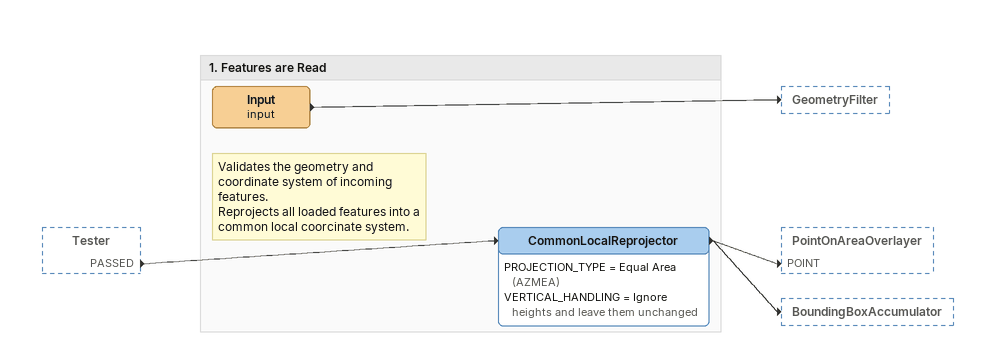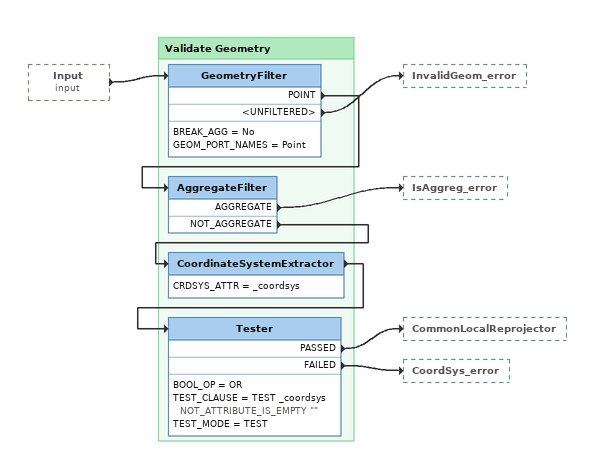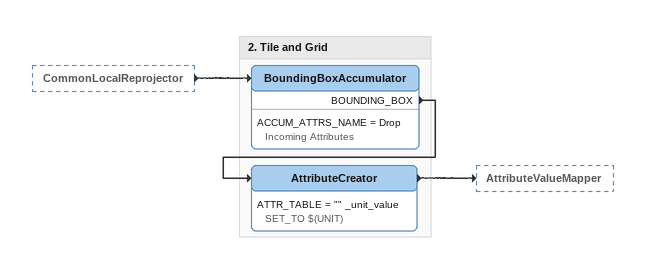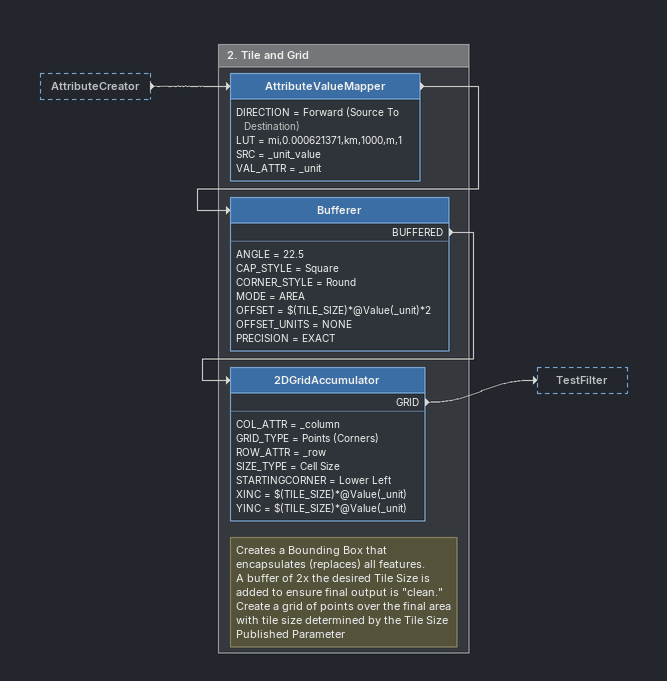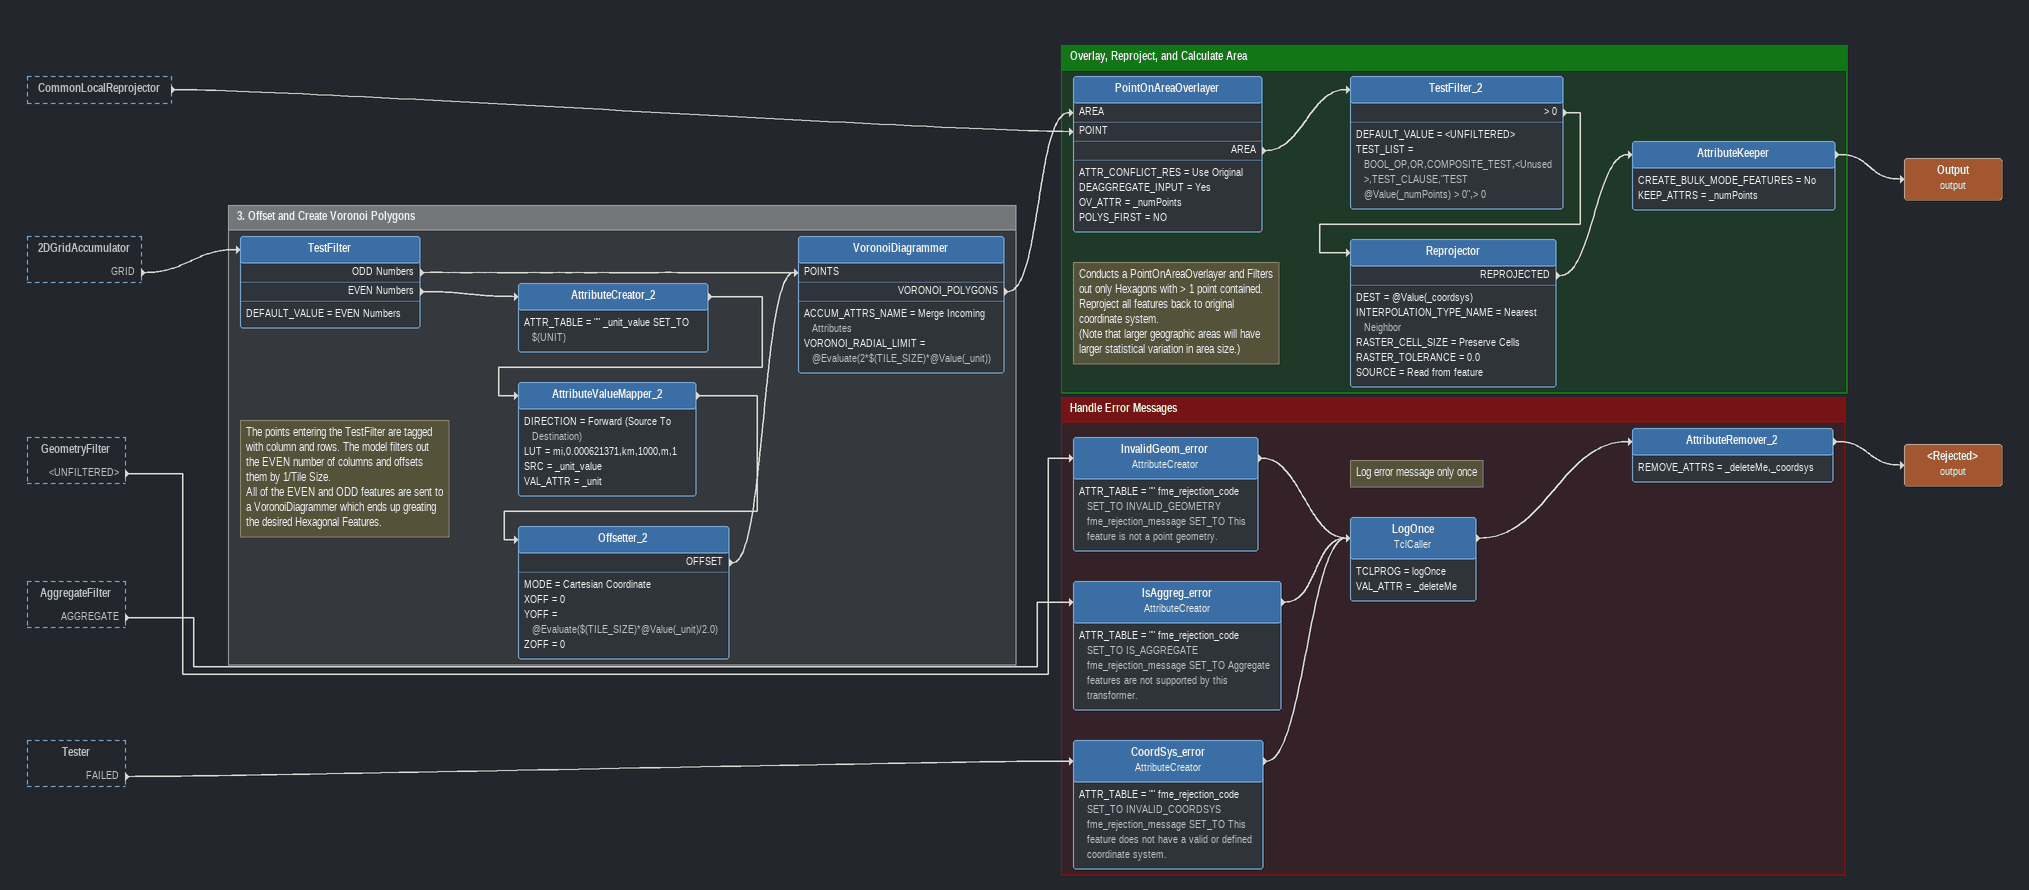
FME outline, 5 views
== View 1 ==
Tester [outside]
    PASSED -> CommonLocalReprojector

Bookmark: 1. Features are Read
Note: Validates the geometry and coordinate system of incoming features. / Reprojects all loaded features into a common local coorcinate system.
Input (input)
    -> GeometryFilter
CommonLocalReprojector
    PROJECTION_TYPE = Equal Area (AZMEA)
    VERTICAL_HANDLING = Ignore heights and leave them unchanged
    -> PointOnAreaOverlayer [POINT]
    -> BoundingBoxAccumulator

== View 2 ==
Input (input) [outside]
    -> GeometryFilter

Bookmark: Validate Geometry
GeometryFilter
    BREAK_AGG = No
    GEOM_PORT_NAMES = Point
    POINT -> AggregateFilter
    <UNFILTERED> -> InvalidGeom_error
AggregateFilter
    AGGREGATE -> IsAggreg_error
    NOT_AGGREGATE -> CoordinateSystemExtractor
CoordinateSystemExtractor
    CRDSYS_ATTR = _coordsys
    -> Tester
Tester
    BOOL_OP = OR
    TEST_CLAUSE = TEST _coordsys NOT_ATTRIBUTE_IS_EMPTY ""
    TEST_MODE = TEST
    PASSED -> CommonLocalReprojector
    FAILED -> CoordSys_error

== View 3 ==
CommonLocalReprojector [outside]
    -> BoundingBoxAccumulator

Bookmark: 2. Tile and Grid
BoundingBoxAccumulator
    ACCUM_ATTRS_NAME = Drop Incoming Attributes
    BOUNDING_BOX -> AttributeCreator
AttributeCreator
    ATTR_TABLE = "" _unit_value SET_TO $(UNIT)
    -> AttributeValueMapper

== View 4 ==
AttributeCreator [outside]
    -> AttributeValueMapper

Bookmark: 2. Tile and Grid
AttributeValueMapper
    DIRECTION = Forward (Source To Destination)
    LUT = mi,0.000621371,km,1000,m,1
    SRC = _unit_value
    VAL_ATTR = _unit
    -> Bufferer
Bufferer
    ANGLE = 22.5
    CAP_STYLE = Square
    CORNER_STYLE = Round
    MODE = AREA
    OFFSET = $(TILE_SIZE)*@Value(_unit)*2
    OFFSET_UNITS = NONE
    PRECISION = EXACT
    BUFFERED -> 2DGridAccumulator
Note: Creates a Bounding Box that encapsulates (replaces) all features. / A buffer of 2x the desired Tile Size is added to ensure final output is "clean." / Create a grid of points over the final area with tile size determined by the Tile Size Published Parameter
2DGridAccumulator
    COL_ATTR = _column
    GRID_TYPE = Points (Corners)
    ROW_ATTR = _row
    SIZE_TYPE = Cell Size
    STARTINGCORNER = Lower Left
    XINC = $(TILE_SIZE)*@Value(_unit)
    YINC = $(TILE_SIZE)*@Value(_unit)
    GRID -> TestFilter

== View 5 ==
CommonLocalReprojector [outside]
    -> PointOnAreaOverlayer [POINT]
2DGridAccumulator [outside]
    GRID -> TestFilter
GeometryFilter [outside]
    <UNFILTERED> -> InvalidGeom_error
AggregateFilter [outside]
    AGGREGATE -> IsAggreg_error
Tester [outside]
    FAILED -> CoordSys_error
Output (output)
<Rejected> (output)

Bookmark: 3. Offset and Create Voronoi Polygons
TestFilter
    DEFAULT_VALUE = EVEN Numbers
    ODD Numbers -> VoronoiDiagrammer [POINTS]
    EVEN Numbers -> AttributeCreator_2
AttributeCreator_2
    ATTR_TABLE = "" _unit_value SET_TO $(UNIT)
    -> AttributeValueMapper_2
AttributeValueMapper_2
    DIRECTION = Forward (Source To Destination)
    LUT = mi,0.000621371,km,1000,m,1
    SRC = _unit_value
    VAL_ATTR = _unit
    -> Offsetter_2
Note: The points entering the TestFilter are tagged with column and rows. The model filters out the EVEN number of columns and offsets them by 1/Tile Size. / All of the EVEN and ODD features are sent to a VoronoiDiagrammer which ends up greating the desired Hexagonal Features.
Offsetter_2
    MODE = Cartesian Coordinate
    XOFF = 0
    YOFF = @Evaluate($(TILE_SIZE)*@Value(_unit)/2.0)
    ZOFF = 0
    OFFSET -> VoronoiDiagrammer [POINTS]
VoronoiDiagrammer
    ACCUM_ATTRS_NAME = Merge Incoming Attributes
    VORONOI_RADIAL_LIMIT = @Evaluate(2*$(TILE_SIZE)*@Value(_unit))
    VORONOI_POLYGONS -> PointOnAreaOverlayer [AREA]

Bookmark: Overlay, Reproject, and Calculate Area
Note: Conducts a PointOnAreaOverlayer and Filters out only Hexagons with > 1 point contained. Reproject all features back to original coordinate system. / (Note that larger geographic areas will have larger statistical variation in area size.)
PointOnAreaOverlayer
    ATTR_CONFLICT_RES = Use Original
    DEAGGREGATE_INPUT = Yes
    OV_ATTR = _numPoints
    POLYS_FIRST = NO
    AREA -> TestFilter_2
TestFilter_2
    DEFAULT_VALUE = <UNFILTERED>
    TEST_LIST = BOOL_OP,OR,COMPOSITE_TEST,<Unused>,TEST_CLAUSE,"TEST @Value(_numPoints) > 0",> 0
    > 0 -> Reprojector
Reprojector
    DEST = @Value(_coordsys)
    INTERPOLATION_TYPE_NAME = Nearest Neighbor
    RASTER_CELL_SIZE = Preserve Cells
    RASTER_TOLERANCE = 0.0
    SOURCE = Read from feature
    REPROJECTED -> AttributeKeeper
AttributeKeeper
    CREATE_BULK_MODE_FEATURES = No
    KEEP_ATTRS = _numPoints
    -> Output (output)

Bookmark: Handle Error Messages
CoordSys_error: AttributeCreator
    ATTR_TABLE = "" fme_rejection_code SET_TO INVALID_COORDSYS  fme_rejection_message SET_TO This feature does not have a valid or defined coordinate system.
    -> LogOnce
IsAggreg_error: AttributeCreator
    ATTR_TABLE = "" fme_rejection_code SET_TO IS_AGGREGATE  fme_rejection_message SET_TO Aggregate features are not supported by this transformer.
    -> LogOnce
InvalidGeom_error: AttributeCreator
    ATTR_TABLE = "" fme_rejection_code SET_TO INVALID_GEOMETRY  fme_rejection_message SET_TO This feature is not a point geometry.
    -> LogOnce
Note: Log error message only once
LogOnce: TclCaller
    TCLPROG = logOnce
    VAL_ATTR = _deleteMe
    -> AttributeRemover_2
AttributeRemover_2
    REMOVE_ATTRS = _deleteMe,_coordsys
    -> <Rejected> (output)
